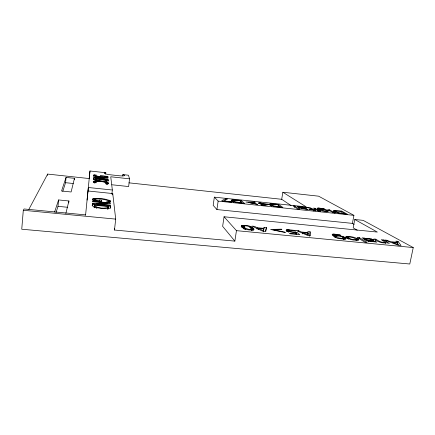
<?xml version="1.0" encoding="UTF-8"?>
<svg xmlns="http://www.w3.org/2000/svg" width="435" height="435" viewBox="0 0 435 435"><rect width="100%" height="100%" fill="white"/><g stroke="black" fill="none" stroke-linecap="round" stroke-linejoin="round"><path stroke-width="0.65" d="M94.406 205.581L94.417 205.2L108.614 206.609L108.598 207.299C104.509 208.746 97.679 208.528 94.406 205.581L94.194 207.587M95.27 179.35C98.288 180.617 104.074 182.194 106.526 180.128L95.238 178.91L95.145 180.579M271.358 204.439L272.228 205.309L273.974 205.918L280.537 206.908L277.28 204.575L271.679 204.292L271.163 205.657M92.334 204.493C92.225 208.621 98.93 207.468 101.556 208.419C104.454 208.343 108.217 209.572 110.68 207.647L110.659 206.315L92.334 204.493L92.198 205.82M93.574 178.415L93.59 179.231C97.815 181.286 103.595 181.977 108.163 180.829L108.163 179.987L93.574 178.415L93.449 179.633M85.63 214.89L24.039 208.974L23.3 210.274L21.75 229.223L409.786 264.007L413.25 247.558L363.154 220.36L354.764 219.49L353.182 227.826L357.195 230.207M47.535 175.392L47.649 174.082L89.208 178.557L89.98 170.993L105.814 172.733L105.672 174.065M55.99 212.633L58.002 206.342L58.594 199.942L68.909 200.975L68.725 202.884M62.781 191.367L65.554 182.689L66.055 177.42L74.467 178.323L74.336 179.639M85.564 215.276L89.98 170.993M87.071 200.1L88.343 187.501L112.339 190.013L111.893 194.064M93.574 176.246L93.694 175.066L94.292 174.865L96.293 175.082L95.102 175.539L98.272 176.316L100.621 176.376L100.969 176.121L100.621 175.642L107.858 176.436L107.962 177.665L106.292 177.485L106.227 176.539L102.481 176.131L102.394 176.615C99.887 176.817 94.694 177.012 93.694 175.066M93.514 182.45L93.645 181.199C98.598 180.808 103.921 181.167 108.565 183.01L108.625 183.494C107.244 184.429 103.22 183.575 106.831 183.325C105.912 182.037 94.509 179.47 94.727 183.037M94.172 176.039L94.292 174.865M94.139 182.325L94.27 181.074M95.096 176.566L95.216 175.387M92.742 200.067L92.873 198.795C98.62 198.05 105.052 198.414 110.338 200.883L110.43 201.574C109.158 202.813 103.438 202.335 108.304 201.356L108.375 200.742C104.079 199.072 98.952 198.447 94.428 199.35L94.167 200.861M94.83 182.896L94.96 181.64M95.102 180.373L95.238 178.91M94.939 182.874L95.135 181.003M93.4 200.492L93.601 198.588M94.292 201.269L94.428 199.35M94.352 200.992L94.618 198.458M94.21 207.201L94.417 205.2M94.504 207.538L94.645 206.195M94.873 207.821L95.009 206.473M95.792 199.665L95.923 198.403M96.483 208.441L96.624 207.093M100.719 177.04L100.844 175.865M99.229 201.932L99.365 200.655M101.35 201.503L101.485 200.225L99.43 200.018L99.43 200.818L94.841 200.356L94.297 199.583M106.102 177.719L106.227 176.539M106.374 181.786L106.526 180.128M106.771 184.163L106.907 182.917M106.879 184.331L107.015 183.081M107.733 177.605L107.858 176.436M107.287 184.353L107.489 182.488M108.032 181.199L108.163 179.987M108.016 183.994L108.152 182.749M107.45 209.235L107.597 207.892M108.168 202.645L108.375 200.742M108.375 202.264L108.511 200.992M107.945 209.072L108.092 207.734M108.799 202.683L109.071 200.16M108.277 208.876L108.424 207.544M108.451 208.637L108.614 206.609M109.642 202.411L109.848 200.513M110.202 202.15L110.338 200.883M110.441 208.3L110.659 206.315M112.605 194.842L112.747 193.553L88 190.981M234.867 241.115L222.644 226.33L224.052 216.771L236.455 230.653L234.867 241.115L114.481 230.033L115.699 219.109L112.747 193.553M122.73 175.936L122.877 174.614L128.466 175.229L129.532 178.823L128.646 186.55L111.898 184.766M291.064 205.576L281.695 199.295L282.859 192.243L306.218 206.891L214.346 197.153L213.177 205.342L216.924 209.556L352.404 223.378L354.123 224.368M216.924 209.556L218.142 201.111L214.346 197.153M225.33 200.04L225.509 198.806L227.554 199.023L223.595 200.916L231.143 201.709L231.518 202.063L222.225 201.084L221.779 200.638L225.509 198.806M231.349 201.329L231.529 200.089L233.117 199.817L241.148 200.464L244.568 203.433C240.289 202.541 234.818 203.324 231.3 200.372L231.529 200.089M231.969 201.139L232.149 199.904M232.839 201.666L233.117 199.817M233.111 201.889L233.296 200.644L233.791 200.285L239.647 200.595L242.246 202.884L235.623 201.883L233.296 200.644M233.203 201.666L233.388 200.426M233.329 202.193L233.513 200.948M240.87 202.302L241.148 200.464M241.224 227.092L241.43 225.77C245.503 224.661 251.37 225.553 254.035 229.218L253.735 229.849C249.57 230.371 243.899 229.952 241.371 226.118L241.43 225.77M241.528 226.836L241.729 225.515M241.98 227.331L242.279 225.352M242.676 227.913L243.078 225.276M243.35 228.712L243.758 226.069C246.542 225.303 250.201 226.412 251.702 229.044L251.474 230.474M243.497 228.56L243.758 226.069M243.986 225.912L243.578 228.554L244.127 225.286M244.117 229.348L244.426 227.347L243.801 226.57M245.128 229.501L245.34 228.157L244.426 227.347M245.65 229.685L245.835 228.489L245.34 228.157M250.005 227.668L250.212 226.352M250.816 228.701L251.125 226.727M251.359 230.082L251.566 228.745M251.425 230.463L251.941 227.157M252.256 230.3L252.675 227.652M253.001 230.202L253.317 228.206M253.594 230.093L253.801 228.761M260.309 204.347L260.598 202.52L258.798 202.329L260.092 203.346L258.417 203.167L258.82 203.488L260.5 203.667L262.615 205.325L264.382 205.51L268.672 204.613L268.112 204.194L261.908 203.536L260.598 202.52M257.014 229.033L257.226 227.712L254.377 226.341L251.936 226.102L262.512 231.126L265.426 231.409L266.432 227.516L264.121 227.293L263.887 228.359L257.226 227.712M261.614 205.374L261.908 203.536M258.189 229.598L258.395 228.272L263.789 228.799L263.365 231.442M262.126 205.086L262.321 203.857L267.063 204.358L263.838 205.037L262.321 203.857M263.387 231.86L264.121 227.293M269.814 205.124L270.01 203.906L270.88 203.814L278.639 204.434L282.902 207.457C278.471 206.658 273.169 207.18 269.379 204.39L270.01 203.906M265.801 231.431L266.432 227.516M270.586 205.635L270.88 203.814M271.489 205.624L271.783 203.808M271.462 206.201L271.657 204.972M278.443 205.641L278.639 204.434M286.355 231.077L286.578 229.778L287.975 229.642L294.963 230.441L295.756 231.067L289.058 230.224L288.427 230.534L288.209 231.839M286.834 231.627L287.16 229.68M287.649 231.583L287.975 229.642M288.476 231.594L288.699 230.294M288.492 232.236L288.998 229.664M294.642 207.348L294.843 206.146L293.119 205.967L297.915 209.153L299.677 209.338L294.843 206.146M298.801 207.789L299.008 206.587L297.295 206.407L301.069 208.523L308.105 209.414L301.303 208.077L306.631 208.273L305.25 207.451L299.008 206.587M299.171 208.028L299.372 206.826M295.164 233.6L295.387 232.29L296.806 232.366L299.797 234.721L290.243 233.802L289.585 233.258L296.86 233.959L295.332 232.747L287.627 231.398L286.094 230.398L286.578 229.778M299.584 207.99L299.791 206.794M299.655 208.349L299.862 207.142C302.88 206.701 308.676 208.669 300.83 207.772L299.862 207.142M296.469 234.329L296.806 232.366M298.192 231.926L298.415 230.637L296.05 230.409L307.665 235.476L310.492 235.748L310.122 231.784L307.877 231.561L307.79 233.948M305.044 208.648L305.25 207.451M305.528 208.805L305.74 207.604M302.619 233.894L302.847 232.589L308.072 233.1L308.306 234.992L302.847 232.589M310.536 209.219L310.742 208.022L305.99 207.343L309.557 208.06L312.259 209.621L309.073 209.284L309.589 209.61L312.781 209.947L313.863 210.622L315.603 210.801L314.51 210.127L315.679 210.252L315.152 209.926L313.988 209.806L310.742 208.022M251.702 229.044L251.006 229.539L249.483 229.501L245.835 228.489M311.378 209.545L311.59 208.343M311.716 209.73L311.928 208.528M307.844 234.4L308.072 233.1M309.328 236.276L310.122 231.784M313.776 211.013L313.988 209.806M314.902 209.485L315.114 208.294L313.412 208.115L317.164 210.409L318.888 210.589L315.114 208.294M317.539 209.278L317.746 208.093L318.181 208.044L323.776 208.593L324.45 208.985L319.252 208.452L319.801 209.039C337.239 210.322 323.515 214.384 317.746 208.093M317.974 209.224L318.181 208.044M318.61 209.224L318.817 208.039M319.04 209.643L319.252 208.452M319.257 210.029L319.497 208.419M319.448 209.273L319.654 208.088M319.589 210.23L319.801 209.039M320.073 210.187L320.285 208.99M320.116 210.551L320.329 209.355C326.881 208.746 330.192 213.667 320.329 209.355M326.62 211.894L326.941 210.105M327.305 211.546L327.522 210.35M327.811 211.812L328.028 210.616M329.279 211.002L329.496 209.817L327.811 209.637L331.796 211.948L333.504 212.128L329.496 209.817M333.525 211.834L333.743 210.649L334.461 210.54L341.769 211.116L347.407 214.232C342.758 213.558 337.598 213.688 333.471 211.154L333.743 210.649M334.134 212.318L334.461 210.54M334.939 212.302L335.265 210.524M335.048 212.378L335.467 211.035L340.638 211.279L344.96 213.677L338.495 212.704L335.265 211.187M335.173 212.617L335.467 211.035M332.71 235.395L332.944 234.122L333.716 234.09L339.833 234.726L340.616 235.302L334.319 234.715L335.091 235.607C338.838 235.351 343.258 235.846 346.135 238.429L345.825 238.886L343.824 239.071L337.413 238.396L332.394 234.943L332.161 234.389L332.944 234.122M333.362 235.998L333.716 234.09M333.966 236.635L334.319 234.715M334.504 235.4L334.738 234.128M334.417 236.591L334.651 235.308M334.738 237.532L335.091 235.607M335.32 237.439L335.673 235.514M335.559 237.369L335.793 236.08C338.31 235.977 344.341 235.879 343.634 239.511M335.956 237.396L336.309 235.471M341.551 212.296L341.769 211.116M342.905 237.912L343.144 236.624M343.22 239.75L343.46 238.451L343.878 238.211M343.498 239.522L343.976 236.95M343.503 239.652L343.835 238.021M344.368 239.245L344.727 237.314M345.037 239.642L345.401 237.706M345.852 237.891L346.091 236.607C350.316 236.248 355.183 236.934 358.587 239.609L358.614 239.875C354.471 240.794 349.251 239.718 345.836 237.064L346.091 236.607M346.352 237.76L346.592 236.482M346.94 238.342L347.304 236.428M347.815 238.538L348.223 236.444M347.891 238.733L348.158 237.108L349.408 236.972L353.155 237.597L356.298 239.228C354.509 240.506 349.387 239.071 348.158 237.108M348.56 239.293L348.805 238.005M352.404 223.378L353.921 215.347L318.616 196.18L282.859 192.243M356.047 240.517L356.298 239.228M356.635 240.386L357.004 238.462M357.488 240.153L357.733 238.869M358.048 240.56L358.293 239.272M358.973 238.842L359.218 237.57L357.162 237.369L364.987 242.235L367.102 242.436L359.218 237.57M363.937 239.321L364.182 238.054L362.143 237.853L368.005 241.05L376.536 242.099L375.4 241.479C371.691 241.235 360.267 240.397 373.98 240.348L373.034 239.554L370.321 238.717L364.78 238.418L364.182 238.054M364.535 239.685L364.78 238.418M364.965 239.603L365.21 238.336M365.318 240.169L365.569 238.891C369.108 238.037 375.954 240.832 367.14 239.854L365.569 238.891M365.411 240.169L365.781 238.266M366.895 241.131L367.14 239.854M368.211 241.909L368.461 240.626M370.837 240.163L371.088 238.897M371.419 241.001L371.789 239.098M372.202 240.588L372.452 239.321M372.784 240.827L373.034 239.554M373.235 241.061L373.486 239.788M375.612 240.452L375.856 239.19L373.828 238.989C377.477 241.594 382.066 243.589 386.628 242.806L389.374 243.399L383.295 239.913L381.272 239.718L385.758 242.3L385.502 243.584M383.045 241.169L383.295 239.913M386.639 241.517L386.894 240.261L384.649 240.044L398.368 245.253L401.043 245.509L397.992 241.343L395.861 241.137L396.736 242.279L390.608 241.686L386.894 240.261M397.476 243.845L397.992 241.343M263.789 228.799L263.365 230.653L258.395 228.272M65.843 213.493L68.909 200.975M74.467 178.323L71.117 191.976L61.558 190.992L66.055 177.42M54.593 212.024L58.594 199.942M28.857 209.382L47.649 174.082M92.873 198.795L92.378 199.741L93.737 200.704L101.507 201.487L101.485 200.225M93.645 181.199L93.22 181.852C94.52 183.004 98.691 183.097 95.058 182.075L94.857 181.781M385.758 242.3C382.147 243.1 378.733 241.137 375.856 239.19M343.46 238.451L338.609 237.972L335.793 236.08M105.814 172.733L105.047 172.804A6.166 0.924 6.6 0 0 105.118 173.744A6.166 0.924 6.6 0 0 110.501 174.805L118.722 175.707A6.139 0.924 6.7 0 0 123.91 175.811A6.139 0.924 6.7 0 0 123.687 174.854L122.877 174.614M295.387 232.29L290.471 231.665L288.427 230.534M23.3 210.274L115.699 219.109M236.455 230.653L413.25 247.558M308.018 232.649L301.553 232.024L298.415 230.637M58.002 206.342L67.653 207.288M224.052 216.771L377.335 232.072L354.764 219.49M65.554 182.689L73.308 183.505M218.142 201.111L353.921 215.347M129.532 178.823L110.735 176.773L112.339 190.013M128.956 182.841L281.695 199.295M114.345 228.69L114.481 230.033M92.405 203.199L92.378 203.743L110.593 205.559L110.55 205.102L96.195 203.667L110.425 203.64L110.365 202.966L92.514 201.171L92.492 201.612L107.951 203.161L92.405 203.199M93.656 177.061L93.634 177.388L108.146 179.758L108.119 179.443L96.102 177.496L108.005 178.154L107.978 177.828L93.656 177.061M281.26 229.169L270.603 229.479L285.382 232.611L284.729 232.067L273.62 229.93L281.891 229.691L281.26 229.169M254.828 202.047L245.857 201.981L257.683 204.341L248.303 202.346L255.263 202.395L254.828 202.047M397.09 242.752L392.136 242.268L398.596 244.736L397.09 242.752M319.654 210.991L317.68 210.785L320.334 211.405L319.654 210.991M334.308 212.536L332.356 212.329L335.026 212.949L334.308 212.536"/></g></svg>
